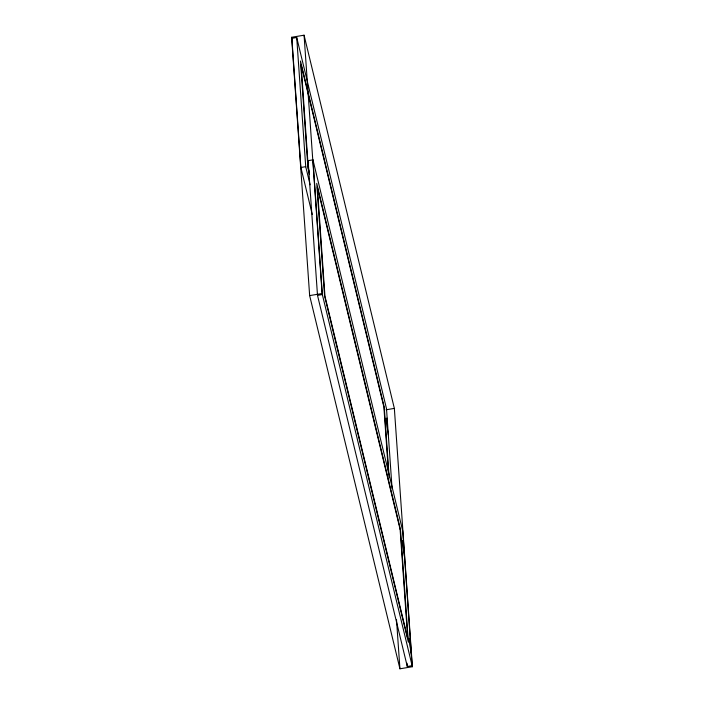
<?xml version="1.0" encoding="UTF-8"?>
<svg xmlns="http://www.w3.org/2000/svg" width="704" height="704" viewBox="0 0 704 704"><rect width="100%" height="100%" fill="white"/><g stroke="black" fill="none" stroke-linecap="round" stroke-linejoin="round"><path stroke-width="1.06" d="M291.623 37.277L304.066 35.2L394.354 408.399L412.377 666.723L399.934 668.8L309.646 295.601L291.623 37.277L292.398 40.48M392.075 488.541L386.496 408.628L296.71 37.506L291.87 38.315L300.881 167.473L312.242 214.403M308.106 160.67L312.946 159.861L402.732 530.983L412.13 665.685L407.29 666.494L317.504 295.372L308.106 160.67L308.616 162.8M300.881 167.473L305.721 166.672L296.71 37.506M309.646 295.601L322.089 293.524L304.066 35.2M317.504 295.372L322.344 294.562L312.946 159.861M386.056 409.781L394.354 408.399M387.244 419.338L386.936 418.07L387.209 421.96L386.822 420.35A5.914 0.493 80.5 0 0 386.03 419.822A5.914 0.493 80.5 0 0 387.35 428.067L388.326 434.834M403.471 541.693L403.172 540.426L403.436 544.315L403.049 542.705A5.914 0.493 80.5 0 0 402.257 542.177A5.914 0.493 80.5 0 0 403.586 550.422L404.554 557.19M309.373 172.542L308.334 168.265L301.127 64.935L383.891 407.035L388.59 474.47M309.514 174.451L307.965 168.036L300.494 61.019L384.261 407.264L389.136 477.154M305.721 166.672L310.112 184.8M410.3 639.487L409.992 638.22L410.265 642.11L409.878 640.499A5.914 0.493 80.5 0 0 409.086 639.971A5.914 0.493 80.5 0 0 410.406 648.217L411.382 654.984M322.089 293.524L412.377 666.723M407.053 663.212L407.29 666.494M396.493 619.546L399.934 668.8M400.488 529.619L316.73 183.374L324.579 295.926L408.346 642.171L400.488 529.619M400.118 529.39L317.354 187.29L324.949 296.155L407.713 638.255L400.118 529.39"/></g></svg>
